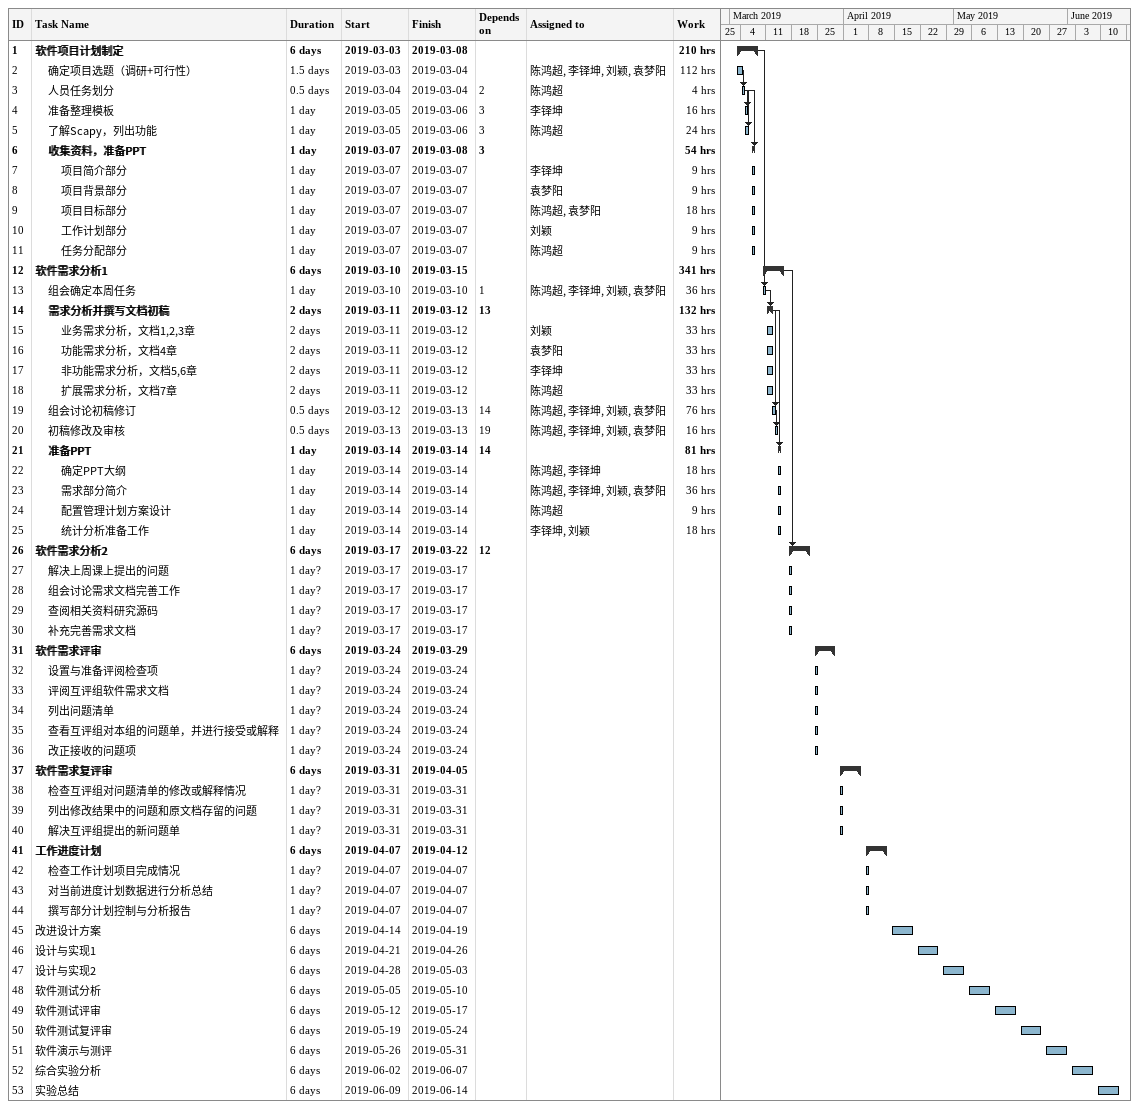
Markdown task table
| ID | Level | Task | Duration | Start | Finish | Predecessors | Resources | Work (h) |
|---|---|---|---|---|---|---|---|---|
| 1 | 1 | **软件项目计划制定** | 6d | 2019-03-03 | 2019-03-08 |  |  | 210 |
| 2 | 2 | 确定项目选题（调研+可行性） | 1.5d | 2019-03-03 | 2019-03-04 |  | 陈鸿超, 李铎坤, 刘颖, 袁梦阳 | 112 |
| 3 | 2 | 人员任务划分 | 0.5d | 2019-03-04 | 2019-03-04 | 2 | 陈鸿超 | 4 |
| 4 | 2 | 准备整理模板 | 1d | 2019-03-05 | 2019-03-06 | 3 | 李铎坤 | 16 |
| 5 | 2 | 了解Scapy，列出功能 | 1d | 2019-03-05 | 2019-03-06 | 3 | 陈鸿超 | 24 |
| 6 | 2 | **收集资料，准备PPT** | 1d | 2019-03-07 | 2019-03-08 | 3 |  | 54 |
| 7 | 3 | 项目简介部分 | 1d | 2019-03-07 | 2019-03-07 |  | 李铎坤 | 9 |
| 8 | 3 | 项目背景部分 | 1d | 2019-03-07 | 2019-03-07 |  | 袁梦阳 | 9 |
| 9 | 3 | 项目目标部分 | 1d | 2019-03-07 | 2019-03-07 |  | 陈鸿超, 袁梦阳 | 18 |
| 10 | 3 | 工作计划部分 | 1d | 2019-03-07 | 2019-03-07 |  | 刘颖 | 9 |
| 11 | 3 | 任务分配部分 | 1d | 2019-03-07 | 2019-03-07 |  | 陈鸿超 | 9 |
| 12 | 1 | **软件需求分析1** | 6d | 2019-03-10 | 2019-03-15 |  |  | 341 |
| 13 | 2 | 组会确定本周任务 | 1d | 2019-03-10 | 2019-03-10 | 1 | 陈鸿超, 李铎坤, 刘颖, 袁梦阳 | 36 |
| 14 | 2 | **需求分析并撰写文档初稿** | 2d | 2019-03-11 | 2019-03-12 | 13 |  | 132 |
| 15 | 3 | 业务需求分析，文档1,2,3章 | 2d | 2019-03-11 | 2019-03-12 |  | 刘颖 | 33 |
| 16 | 3 | 功能需求分析，文档4章 | 2d | 2019-03-11 | 2019-03-12 |  | 袁梦阳 | 33 |
| 17 | 3 | 非功能需求分析，文档5,6章 | 2d | 2019-03-11 | 2019-03-12 |  | 李铎坤 | 33 |
| 18 | 3 | 扩展需求分析，文档7章 | 2d | 2019-03-11 | 2019-03-12 |  | 陈鸿超 | 33 |
| 19 | 2 | 组会讨论初稿修订 | 0.5d | 2019-03-12 | 2019-03-13 | 14 | 陈鸿超, 李铎坤, 刘颖, 袁梦阳 | 76 |
| 20 | 2 | 初稿修改及审核 | 0.5d | 2019-03-13 | 2019-03-13 | 19 | 陈鸿超, 李铎坤, 刘颖, 袁梦阳 | 16 |
| 21 | 2 | **准备PPT** | 1d | 2019-03-14 | 2019-03-14 | 14 |  | 81 |
| 22 | 3 | 确定PPT大纲 | 1d | 2019-03-14 | 2019-03-14 |  | 陈鸿超, 李铎坤 | 18 |
| 23 | 3 | 需求部分简介 | 1d | 2019-03-14 | 2019-03-14 |  | 陈鸿超, 李铎坤, 刘颖, 袁梦阳 | 36 |
| 24 | 3 | 配置管理计划方案设计 | 1d | 2019-03-14 | 2019-03-14 |  | 陈鸿超 | 9 |
| 25 | 3 | 统计分析准备工作 | 1d | 2019-03-14 | 2019-03-14 |  | 李铎坤, 刘颖 | 18 |
| 26 | 1 | **软件需求分析2** | 6d | 2019-03-17 | 2019-03-22 | 12 |  |  |
| 27 | 2 | 解决上周课上提出的问题 | 1d? | 2019-03-17 | 2019-03-17 |  |  |  |
| 28 | 2 | 组会讨论需求文档完善工作 | 1d? | 2019-03-17 | 2019-03-17 |  |  |  |
| 29 | 2 | 查阅相关资料研究源码 | 1d? | 2019-03-17 | 2019-03-17 |  |  |  |
| 30 | 2 | 补充完善需求文档 | 1d? | 2019-03-17 | 2019-03-17 |  |  |  |
| 31 | 1 | **软件需求评审** | 6d | 2019-03-24 | 2019-03-29 |  |  |  |
| 32 | 2 | 设置与准备评阅检查项 | 1d? | 2019-03-24 | 2019-03-24 |  |  |  |
| 33 | 2 | 评阅互评组软件需求文档 | 1d? | 2019-03-24 | 2019-03-24 |  |  |  |
| 34 | 2 | 列出问题清单 | 1d? | 2019-03-24 | 2019-03-24 |  |  |  |
| 35 | 2 | 查看互评组对本组的问题单，并进行接受或解释 | 1d? | 2019-03-24 | 2019-03-24 |  |  |  |
| 36 | 2 | 改正接收的问题项 | 1d? | 2019-03-24 | 2019-03-24 |  |  |  |
| 37 | 1 | **软件需求复评审** | 6d | 2019-03-31 | 2019-04-05 |  |  |  |
| 38 | 2 | 检查互评组对问题清单的修改或解释情况 | 1d? | 2019-03-31 | 2019-03-31 |  |  |  |
| 39 | 2 | 列出修改结果中的问题和原文档存留的问题 | 1d? | 2019-03-31 | 2019-03-31 |  |  |  |
| 40 | 2 | 解决互评组提出的新问题单 | 1d? | 2019-03-31 | 2019-03-31 |  |  |  |
| 41 | 1 | **工作进度计划** | 6d | 2019-04-07 | 2019-04-12 |  |  |  |
| 42 | 2 | 检查工作计划项目完成情况 | 1d? | 2019-04-07 | 2019-04-07 |  |  |  |
| 43 | 2 | 对当前进度计划数据进行分析总结 | 1d? | 2019-04-07 | 2019-04-07 |  |  |  |
| 44 | 2 | 撰写部分计划控制与分析报告 | 1d? | 2019-04-07 | 2019-04-07 |  |  |  |
| 45 | 1 | 改进设计方案 | 6d | 2019-04-14 | 2019-04-19 |  |  |  |
| 46 | 1 | 设计与实现1 | 6d | 2019-04-21 | 2019-04-26 |  |  |  |
| 47 | 1 | 设计与实现2 | 6d | 2019-04-28 | 2019-05-03 |  |  |  |
| 48 | 1 | 软件测试分析 | 6d | 2019-05-05 | 2019-05-10 |  |  |  |
| 49 | 1 | 软件测试评审 | 6d | 2019-05-12 | 2019-05-17 |  |  |  |
| 50 | 1 | 软件测试复评审 | 6d | 2019-05-19 | 2019-05-24 |  |  |  |
| 51 | 1 | 软件演示与测评 | 6d | 2019-05-26 | 2019-05-31 |  |  |  |
| 52 | 1 | 综合实验分析 | 6d | 2019-06-02 | 2019-06-07 |  |  |  |
| 53 | 1 | 实验总结 | 6d | 2019-06-09 | 2019-06-14 |  |  |  |
